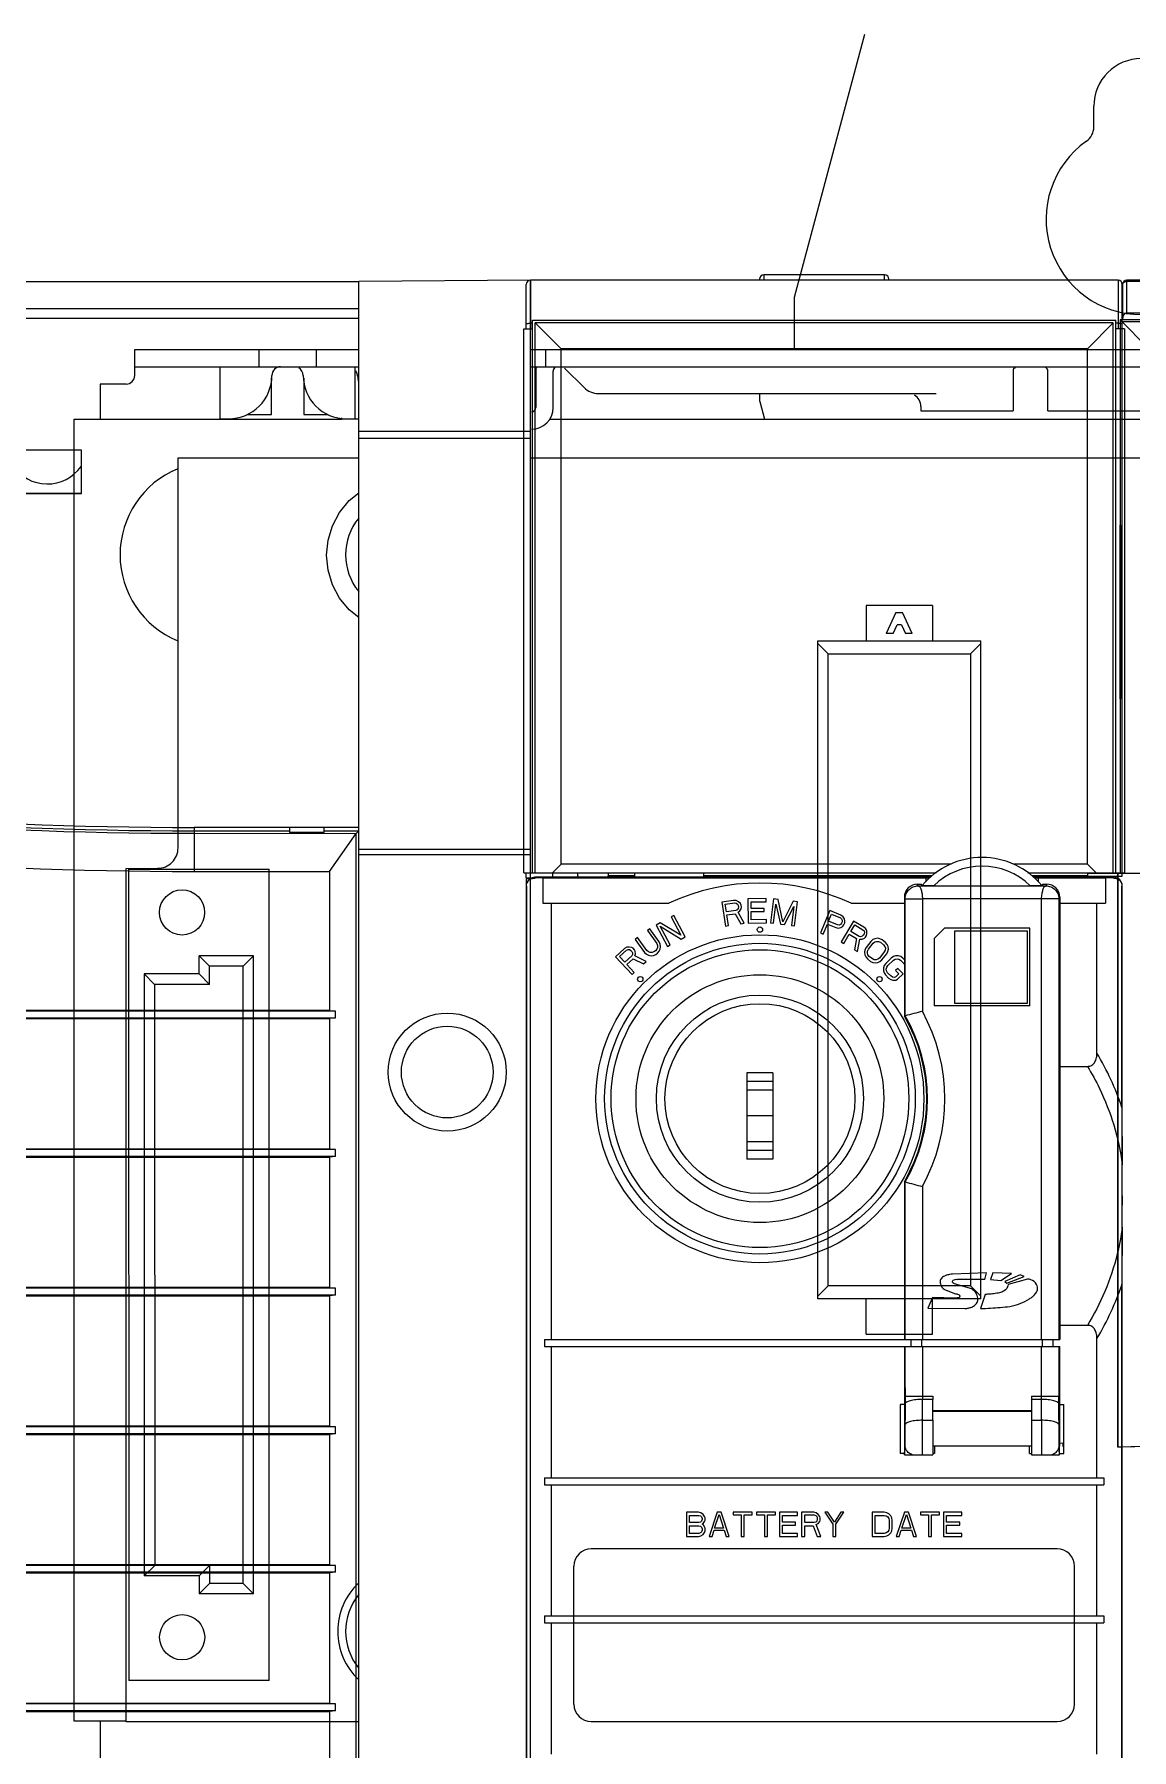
# Model space of a CAD drawing. Header units: millimetres. Extents: x 30557 to 235556, y -116603 to -73383.
# Drawn here: x 36158.7 to 36234.7, y -74569.1 to -74450.3 of the extents above; entities that cross this region are included whole.
import ezdxf

# ---------------------------------------------------------------- set-up
doc = ezdxf.new("R2010")
doc.units = ezdxf.units.MM

# ---------------------------------------------------------------- blocks, each defined once
blk = doc.blocks.new('1756-PA72')
at = {"linetype": 'Continuous'}
for p, q in [((8266.704, 5720.751), (8170.691, 5720.751)), ((8266.704, 5718.651), (8266.704, 5720.751)), ((8183.306, 5719.201), (8266.704, 5719.201)), ((8183.232, 5718.651), (8266.704, 5718.651)), ((8266.704, 5582.66), (8266.704, 5718.651)), ((8250.705, 5711.022), (8246.705, 5711.022)), ((8250.676, 5710.993), (8250.676, 5708.551)), ((8250.705, 5708.522), (8250.705, 5711.022)), ((8246.705, 5708.522), (8250.705, 5708.522)), ((8246.735, 5708.551), (8250.676, 5708.55)), ((8266.704, 5689.253), (8257.205, 5689.253)), ((8257.205, 5689.253), (8257.205, 5686.713)), ((8257.205, 5689.053), (8262.704, 5689.053)), ((8257.205, 5688.913), (8266.566, 5688.907)), ((8262.704, 5689.253), (8262.704, 5688.959)), ((8264.704, 5688.959), (8262.704, 5688.959)), ((8264.704, 5688.959), (8264.704, 5689.253)), ((8264.704, 5689.053), (8266.704, 5689.053)), ((8265.026, 5686.713), (8266.563, 5688.902)), ((8266.563, 5688.909), (8266.704, 5689.053)), ((8266.563, 5582.66), (8266.563, 5688.909)), ((8257.205, 5686.713), (8265.026, 5686.713)), ((8265.026, 5686.713), (8265.026, 5678.689)), ((8265.026, 5678.689), (8192.003, 5678.689)), ((8265.362, 5678.654), (8192.035, 5678.654)), ((8265.026, 5678.689), (8265.362, 5678.654)), ((8265.362, 5678.254), (8265.362, 5678.654)), ((8191.965, 5678.219), (8265.026, 5678.219)), ((8192.003, 5678.254), (8265.362, 5678.254)), ((8265.362, 5678.254), (8265.026, 5678.219)), ((8265.026, 5678.219), (8265.026, 5670.689)), ((8265.026, 5670.689), (8191.449, 5670.689)), ((8265.362, 5670.654), (8191.482, 5670.654)), ((8265.026, 5670.689), (8265.362, 5670.654)), ((8265.362, 5670.254), (8265.362, 5670.654)), ((8191.422, 5670.219), (8265.026, 5670.219)), ((8265.362, 5670.254), (8191.459, 5670.254)), ((8265.362, 5670.254), (8265.026, 5670.219)), ((8265.026, 5670.219), (8265.026, 5662.69)), ((8265.026, 5662.69), (8191.072, 5662.69)), ((8265.362, 5662.655), (8191.114, 5662.655)), ((8265.026, 5662.69), (8265.362, 5662.655)), ((8265.362, 5662.255), (8265.362, 5662.655)), ((8191.072, 5662.22), (8265.026, 5662.22)), ((8265.362, 5662.255), (8191.107, 5662.255)), ((8265.362, 5662.255), (8265.026, 5662.22)), ((8265.026, 5662.22), (8265.026, 5654.69)), ((8265.026, 5654.69), (8190.894, 5654.69)), ((8265.362, 5654.655), (8190.931, 5654.655)), ((8265.026, 5654.69), (8265.362, 5654.655)), ((8265.362, 5654.255), (8265.362, 5654.655)), ((8190.894, 5654.22), (8265.026, 5654.22)), ((8265.362, 5654.255), (8190.929, 5654.255)), ((8265.362, 5654.255), (8265.026, 5654.22)), ((8265.026, 5654.22), (8265.026, 5646.691)), ((8265.026, 5646.691), (8190.901, 5646.691)), ((8190.901, 5646.221), (8265.026, 5646.221)), ((8265.362, 5646.656), (8190.933, 5646.656)), ((8265.362, 5646.256), (8190.936, 5646.256)), ((8265.026, 5646.691), (8265.362, 5646.656)), ((8265.362, 5646.256), (8265.026, 5646.221)), ((8265.026, 5646.221), (8265.026, 5638.691)), ((8265.362, 5646.256), (8265.362, 5646.656)), ((8265.026, 5638.691), (8191.093, 5638.691)), ((8191.093, 5638.221), (8265.026, 5638.221)), ((8265.362, 5638.656), (8191.121, 5638.656)), ((8265.362, 5638.256), (8191.128, 5638.256)), ((8265.026, 5638.691), (8265.362, 5638.656)), ((8265.362, 5638.256), (8265.026, 5638.221)), ((8265.026, 5638.221), (8265.026, 5630.692)), ((8265.362, 5638.256), (8265.362, 5638.656))]:
    blk.add_line(p, q, dxfattribs=at)
for centre, radius, start, end in [((8248.721, 5711.491), 2.413, 214.20813, 324.19536), ((8257.205, 5941.937), 252.684, 260.89232, 270), ((8257.205, 5941.737), 252.824, 260.89238, 270.00006), ((8257.205, 5941.737), 252.684, 260.89244, 270.00013), ((8257.205, 5941.737), 255.024, 260.89232, 270)]:
    blk.add_arc(centre, radius, start, end, dxfattribs=at)
blk = doc.blocks.new('1756-L7-Z')
at = {"color": 7, "linetype": 'Continuous'}
for p, q in [((33.932, 144.699), (0.003, 144.699)), ((0.004, 144.699), (0.004, 141.884)), ((13.231, 144.749), (13.231, 144.699)), ((13.48, 144.998), (13.48, 144.699)), ((20.455, 144.998), (13.48, 144.998)), ((20.455, 144.699), (20.455, 144.998)), ((20.705, 144.699), (20.705, 144.749)), ((33.931, 144.699), (33.931, 141.884)), ((-0.245, 141.884), (-0.245, 144.45)), ((34.18, 141.884), (34.18, 144.45)), ((-0.371, 110.495), (-0.371, 141.884)), ((-0.371, 141.884), (0.127, 141.884)), ((0.127, 142.208), (0.004, 142.208)), ((0.127, 110.495), (0.127, 142.383)), ((0.127, 142.383), (33.809, 142.383)), ((0.276, 110.495), (0.276, 142.233)), ((1.771, 140.738), (0.276, 142.233)), ((33.659, 142.233), (0.276, 142.233)), ((32.164, 140.738), (33.659, 142.233)), ((33.659, 110.495), (33.659, 142.233)), ((33.809, 110.495), (33.809, 142.383)), ((33.931, 142.208), (33.809, 142.208)), ((34.307, 141.884), (33.809, 141.884)), ((34.307, 141.884), (34.307, 110.495)), ((1.771, 110.993), (1.771, 140.738)), ((32.164, 140.738), (1.771, 140.738)), ((32.164, 110.993), (32.164, 140.738)), ((1.771, 110.993), (1.273, 110.495)), ((24.305, 110.993), (1.771, 110.993)), ((32.164, 110.993), (27.853, 110.993)), ((32.164, 110.993), (32.663, 110.495)), ((-0.371, 110.495), (23.438, 110.495)), ((-0.245, 110.193), (-0.245, 110.495)), ((-0.245, 110.193), (0.098, 110.199)), ((-0.245, 110.164), (0.024, 110.168)), ((-0.245, 110.164), (-0.245, 109.751)), ((0.286, 110.192), (0.249, 110.229)), ((23.098, 110.229), (0.249, 110.229)), ((0.718, 110.177), (0.286, 110.192)), ((0.718, 110.185), (0.718, 108.735)), ((22.84, 110.177), (0.718, 110.177)), ((1.27, 110.495), (1.27, 110.229)), ((4.484, 110.283), (6.006, 110.283)), ((6.006, 110.313), (4.488, 110.313)), ((6.006, 110.495), (6.006, 110.229)), ((9.992, 110.495), (9.992, 110.229)), ((23.181, 110.313), (9.992, 110.313)), ((9.992, 110.283), (10.736, 110.283)), ((10.736, 110.283), (10.736, 110.229)), ((21.226, 110.239), (10.736, 110.239)), ((21.226, 110.229), (21.226, 110.292)), ((21.226, 110.292), (23.16, 110.292)), ((23.054, 110.185), (22.84, 110.177)), ((22.84, 110.178), (22.84, 109.969)), ((28.719, 110.495), (34.307, 110.495)), ((32.187, 110.313), (28.976, 110.313)), ((28.997, 110.292), (33.931, 110.292)), ((33.682, 110.229), (29.059, 110.229)), ((29.317, 110.177), (29.104, 110.185)), ((29.317, 110.177), (29.317, 109.969)), ((33.21, 110.177), (29.317, 110.177)), ((32.187, 110.313), (32.187, 110.495)), ((34.18, 110.453), (32.187, 110.453)), ((33.645, 110.192), (33.21, 110.177)), ((33.21, 110.177), (33.21, 108.735)), ((33.682, 110.229), (33.645, 110.192)), ((33.931, 110.152), (33.931, 110.292)), ((34.18, 110.294), (34.18, 110.495)), ((-0.249, 109.731), (-0.249, 19.654)), ((-0.249, 109.731), (-0.23, 109.712)), ((-0.23, 109.712), (-0.23, 19.658)), ((13.612, 109.002), (12.565, 108.987)), ((12.565, 108.987), (12.585, 107.592)), ((13.612, 108.824), (13.612, 109.002)), ((14.045, 108.99), (13.866, 107.606)), ((14.304, 108.956), (14.045, 108.99)), ((14.577, 107.664), (14.304, 108.956)), ((21.594, 109.086), (21.594, 102.22)), ((21.594, 109.086), (21.64, 108.995)), ((21.64, 102.232), (21.64, 108.995)), ((22.392, 109.733), (22.341, 109.833)), ((22.341, 109.833), (22.571, 109.833)), ((22.392, 109.733), (29.766, 109.733)), ((22.571, 109.833), (22.65, 109.781)), ((22.636, 108.986), (22.636, 102.494)), ((29.521, 108.986), (22.636, 108.986)), ((23.29, 109.739), (28.867, 109.739)), ((29.508, 109.781), (29.586, 109.833)), ((30.517, 108.995), (29.521, 108.986)), ((29.521, 83.543), (29.521, 108.986)), ((29.586, 109.833), (29.816, 109.833)), ((29.816, 109.833), (29.766, 109.733)), ((30.517, 108.995), (30.563, 109.086)), ((30.517, 108.995), (30.517, 83.543)), ((30.563, 109.086), (30.563, 83.543)), ((34.161, 109.712), (34.18, 109.731)), ((34.161, 96.947), (34.161, 109.712)), ((34.18, 21.86), (34.18, 109.731)), ((0.718, 108.735), (7.992, 108.735)), ((1.216, 83.543), (1.216, 108.735)), ((8.283, 108.023), (8.129, 107.941)), ((8.129, 107.941), (8.687, 106.893)), ((8.938, 106.792), (8.283, 108.023)), ((11.734, 108.895), (11.059, 108.799)), ((11.059, 108.799), (11.258, 107.418)), ((11.253, 108.677), (11.8, 108.756)), ((11.317, 108.236), (11.253, 108.677)), ((11.863, 108.315), (11.317, 108.236)), ((11.342, 108.06), (11.831, 108.131)), ((11.431, 107.443), (11.342, 108.06)), ((11.89, 108.895), (11.734, 108.895)), ((11.8, 108.756), (11.89, 108.739)), ((11.831, 108.131), (12.15, 107.547)), ((11.945, 108.357), (11.863, 108.315)), ((12.026, 108.818), (11.89, 108.895)), ((11.89, 108.739), (11.956, 108.688)), ((11.994, 108.424), (11.945, 108.357)), ((11.956, 108.688), (11.998, 108.604)), ((12.01, 108.516), (11.994, 108.424)), ((11.995, 108.214), (12.102, 108.29)), ((12.352, 107.576), (11.995, 108.214)), ((11.998, 108.604), (12.01, 108.516)), ((12.129, 108.713), (12.026, 108.818)), ((12.102, 108.29), (12.171, 108.42)), ((12.17, 108.629), (12.129, 108.713)), ((12.187, 108.512), (12.17, 108.629)), ((12.171, 108.42), (12.187, 108.512)), ((12.744, 108.812), (13.612, 108.824)), ((12.744, 108.426), (12.744, 108.812)), ((13.504, 108.437), (12.744, 108.426)), ((12.753, 108.248), (13.504, 108.259)), ((12.753, 107.773), (12.753, 108.248)), ((13.504, 108.259), (13.504, 108.437)), ((14.039, 107.584), (14.18, 108.673)), ((14.18, 108.673), (14.442, 107.532)), ((15.169, 108.845), (14.577, 107.664)), ((14.673, 107.502), (15.217, 108.539)), ((15.217, 108.539), (15.076, 107.45)), ((15.428, 108.811), (15.169, 108.845)), ((15.249, 107.427), (15.428, 108.811)), ((17.293, 108.309), (16.747, 107.025)), ((17.221, 107.694), (17.395, 108.104)), ((17.935, 108.036), (17.293, 108.309)), ((17.395, 108.104), (17.904, 107.888)), ((18.057, 107.951), (17.935, 108.036)), ((18.129, 107.824), (18.057, 107.951)), ((18.516, 108.735), (21.594, 108.735)), ((30.563, 108.735), (33.21, 108.735)), ((32.712, 100.086), (32.712, 108.735)), ((6.905, 107.255), (6.763, 107.154)), ((6.763, 107.154), (7.297, 106.405)), ((7.439, 106.506), (6.905, 107.255)), ((7.487, 107.6), (7.257, 107.477)), ((7.257, 107.477), (7.912, 106.245)), ((8.687, 106.893), (7.487, 107.6)), ((8.066, 106.327), (7.494, 107.402)), ((7.494, 107.402), (8.707, 106.669)), ((11.258, 107.418), (11.431, 107.443)), ((12.15, 107.547), (12.352, 107.576)), ((12.585, 107.592), (13.63, 107.607)), ((13.63, 107.786), (12.753, 107.773)), ((13.63, 107.607), (13.63, 107.786)), ((13.866, 107.606), (14.039, 107.584)), ((14.442, 107.532), (14.673, 107.502)), ((15.076, 107.45), (15.249, 107.427)), ((16.747, 107.025), (16.907, 106.957)), ((16.907, 106.957), (17.151, 107.53)), ((17.151, 107.53), (17.633, 107.325)), ((17.729, 107.478), (17.221, 107.694)), ((17.633, 107.325), (17.778, 107.296)), ((17.821, 107.471), (17.729, 107.478)), ((17.778, 107.296), (17.92, 107.332)), ((17.898, 107.503), (17.821, 107.471)), ((17.959, 107.574), (17.898, 107.503)), ((17.904, 107.888), (17.972, 107.826)), ((17.92, 107.332), (18.047, 107.407)), ((18.654, 107.702), (17.946, 106.499)), ((17.994, 107.655), (17.959, 107.574)), ((17.972, 107.826), (18.002, 107.749)), ((18.002, 107.749), (17.994, 107.655)), ((18.047, 107.407), (18.108, 107.478)), ((18.096, 106.411), (18.412, 106.948)), ((18.108, 107.478), (18.159, 107.597)), ((18.159, 107.696), (18.129, 107.824)), ((18.159, 107.597), (18.159, 107.696)), ((18.412, 106.948), (18.838, 106.697)), ((18.503, 107.102), (18.728, 107.485)), ((18.978, 106.821), (18.503, 107.102)), ((19.255, 107.348), (18.654, 107.702)), ((18.728, 107.485), (19.204, 107.205)), ((19.204, 107.205), (19.264, 107.135)), ((19.264, 106.963), (19.219, 106.886)), ((19.365, 107.248), (19.255, 107.348)), ((19.264, 107.135), (19.284, 107.054)), ((19.284, 107.054), (19.264, 106.963)), ((19.42, 107.113), (19.365, 107.248)), ((19.414, 106.875), (19.435, 106.966)), ((19.435, 106.966), (19.42, 107.113)), ((23.911, 107.29), (23.313, 106.692)), ((28.844, 107.29), (23.911, 107.29)), ((24.509, 102.955), (24.509, 107.14)), ((24.509, 107.14), (28.694, 107.14)), ((28.694, 107.14), (28.694, 102.955)), ((28.844, 102.805), (28.844, 107.29)), ((5.434, 106.114), (4.922, 105.64)), ((5.151, 105.65), (5.556, 106.025)), ((5.561, 106.191), (5.434, 106.114)), ((5.556, 106.025), (5.641, 106.062)), ((5.707, 106.204), (5.561, 106.191)), ((5.641, 106.062), (5.724, 106.058)), ((5.852, 106.176), (5.707, 106.204)), ((5.724, 106.058), (5.805, 106.012)), ((5.805, 106.012), (5.866, 105.947)), ((5.933, 106.131), (5.852, 106.176)), ((5.866, 105.947), (5.905, 105.862)), ((6.014, 106.044), (5.933, 106.131)), ((6.053, 105.958), (6.014, 106.044)), ((6.195, 106.749), (6.053, 106.648)), ((6.053, 106.648), (6.587, 105.899)), ((6.07, 105.812), (6.053, 105.958)), ((6.729, 106), (6.195, 106.749)), ((6.822, 105.92), (6.729, 106)), ((7.233, 105.994), (7.138, 105.927)), ((7.31, 106.086), (7.233, 105.994)), ((7.297, 106.405), (7.345, 106.286)), ((7.345, 106.179), (7.31, 106.086)), ((7.336, 105.849), (7.437, 105.958)), ((7.345, 106.286), (7.345, 106.179)), ((7.437, 105.958), (7.498, 106.074)), ((7.502, 106.368), (7.439, 106.506)), ((7.498, 106.074), (7.523, 106.238)), ((7.523, 106.238), (7.502, 106.368)), ((7.912, 106.245), (8.066, 106.327)), ((8.707, 106.669), (8.938, 106.792)), ((17.946, 106.499), (18.096, 106.411)), ((18.838, 106.697), (18.722, 106.042)), ((18.722, 106.042), (18.897, 105.939)), ((18.897, 105.939), (19.018, 106.656)), ((19.069, 106.803), (18.978, 106.821)), ((19.018, 106.656), (19.158, 106.656)), ((19.149, 106.824), (19.069, 106.803)), ((19.219, 106.886), (19.149, 106.824)), ((19.158, 106.656), (19.284, 106.71)), ((19.284, 106.71), (19.354, 106.772)), ((19.316, 106.047), (19.289, 105.918)), ((19.385, 106.182), (19.316, 106.047)), ((19.354, 106.772), (19.414, 106.875)), ((19.66, 106.532), (19.385, 106.182)), ((19.462, 105.857), (19.472, 105.963)), ((19.472, 105.963), (19.522, 106.074)), ((19.522, 106.074), (19.797, 106.424)), ((19.775, 106.631), (19.66, 106.532)), ((19.894, 106.688), (19.775, 106.631)), ((19.797, 106.424), (19.894, 106.499)), ((20.059, 106.709), (19.894, 106.688)), ((19.894, 106.499), (19.994, 106.534)), ((19.994, 106.534), (20.1, 106.526)), ((20.187, 106.684), (20.059, 106.709)), ((20.1, 106.526), (20.209, 106.478)), ((20.32, 106.618), (20.187, 106.684)), ((20.209, 106.478), (20.392, 106.334)), ((20.502, 106.474), (20.32, 106.618)), ((20.392, 106.334), (20.465, 106.239)), ((20.488, 106.032), (20.437, 105.921)), ((20.465, 106.239), (20.497, 106.138)), ((20.497, 106.138), (20.488, 106.032)), ((20.598, 106.361), (20.502, 106.474)), ((20.574, 105.813), (20.643, 105.948)), ((20.653, 106.242), (20.598, 106.361)), ((20.643, 105.948), (20.671, 106.077)), ((20.671, 106.077), (20.653, 106.242)), ((23.313, 106.692), (23.313, 102.805)), ((4.922, 105.64), (5.869, 104.616)), ((5.453, 105.323), (5.151, 105.65)), ((5.859, 105.698), (5.453, 105.323)), ((5.574, 105.192), (5.937, 105.528)), ((5.997, 104.734), (5.574, 105.192)), ((5.903, 105.779), (5.859, 105.698)), ((5.905, 105.862), (5.903, 105.779)), ((5.937, 105.528), (6.531, 105.228)), ((6.025, 105.69), (6.07, 105.812)), ((6.68, 105.366), (6.025, 105.69)), ((6.531, 105.228), (6.68, 105.366)), ((6.587, 105.899), (6.697, 105.795)), ((6.697, 105.795), (6.813, 105.732)), ((6.813, 105.732), (6.977, 105.703)), ((6.918, 105.882), (6.822, 105.92)), ((7.023, 105.882), (6.918, 105.882)), ((6.977, 105.703), (7.106, 105.722)), ((7.138, 105.927), (7.023, 105.882)), ((7.106, 105.722), (7.242, 105.782)), ((7.242, 105.782), (7.336, 105.849)), ((19.289, 105.918), (19.307, 105.753)), ((19.307, 105.753), (19.361, 105.634)), ((19.361, 105.634), (19.457, 105.521)), ((19.457, 105.521), (19.64, 105.377)), ((19.494, 105.756), (19.462, 105.857)), ((19.567, 105.661), (19.494, 105.756)), ((19.75, 105.517), (19.567, 105.661)), ((19.64, 105.377), (19.773, 105.311)), ((19.86, 105.469), (19.75, 105.517)), ((19.773, 105.311), (19.901, 105.286)), ((19.965, 105.462), (19.86, 105.469)), ((19.901, 105.286), (20.065, 105.307)), ((20.066, 105.496), (19.965, 105.462)), ((20.065, 105.307), (20.184, 105.365)), ((20.162, 105.571), (20.066, 105.496)), ((20.437, 105.921), (20.162, 105.571)), ((20.184, 105.365), (20.299, 105.463)), ((20.299, 105.463), (20.574, 105.813)), ((20.433, 105.139), (20.386, 105.008)), ((20.386, 105.008), (20.386, 104.841)), ((20.52, 105.263), (20.433, 105.139)), ((20.84, 105.572), (20.52, 105.263)), ((20.552, 104.93), (20.576, 105.034)), ((20.576, 105.034), (20.641, 105.137)), ((20.641, 105.137), (20.961, 105.447)), ((20.967, 105.654), (20.84, 105.572)), ((20.961, 105.447), (21.067, 105.509)), ((21.091, 105.695), (20.967, 105.654)), ((21.067, 105.509), (21.171, 105.529)), ((21.218, 104.968), (21.09, 104.844)), ((21.257, 105.695), (21.091, 105.695)), ((21.171, 105.529), (21.274, 105.507)), ((21.521, 104.654), (21.218, 104.968)), ((21.382, 105.652), (21.257, 105.695)), ((21.274, 105.507), (21.377, 105.444)), ((21.377, 105.444), (21.559, 105.256)), ((21.505, 105.568), (21.382, 105.652)), ((21.594, 105.475), (21.505, 105.568)), ((21.559, 105.256), (21.594, 105.193)), ((5.869, 104.616), (5.997, 104.734)), ((20.386, 104.841), (20.422, 104.723)), ((20.422, 104.723), (20.502, 104.598)), ((20.502, 104.598), (20.684, 104.41)), ((20.57, 104.826), (20.552, 104.93)), ((20.63, 104.722), (20.57, 104.826)), ((20.812, 104.534), (20.63, 104.722)), ((20.684, 104.41), (20.806, 104.326)), ((20.806, 104.326), (20.931, 104.284)), ((20.914, 104.471), (20.812, 104.534)), ((21.017, 104.45), (20.914, 104.471)), ((20.931, 104.284), (21.097, 104.284)), ((21.102, 104.491), (21.017, 104.45)), ((21.09, 104.844), (21.272, 104.656)), ((21.097, 104.284), (21.201, 104.345)), ((21.272, 104.656), (21.102, 104.491)), ((21.201, 104.345), (21.521, 104.654)), ((21.594, 102.22), (21.64, 102.232)), ((28.844, 102.805), (23.313, 102.805)), ((28.694, 102.955), (24.509, 102.955)), ((30.563, 99.318), (32.166, 99.318)), ((12.506, 98.95), (12.506, 93.967)), ((14.001, 98.95), (12.506, 98.95)), ((14.001, 98.452), (12.506, 98.452)), ((14.001, 98.95), (14.001, 93.967)), ((14.001, 97.953), (12.506, 97.953)), ((14.001, 96.459), (12.506, 96.459)), ((34.161, 96.947), (34.176, 93.642)), ((14.001, 94.964), (12.506, 94.964)), ((14.001, 94.466), (12.506, 94.466)), ((14.001, 93.967), (12.506, 93.967)), ((21.594, 92.66), (21.594, 83.543)), ((21.64, 92.647), (21.594, 92.66)), ((21.64, 83.543), (21.64, 92.647)), ((22.636, 92.385), (22.636, 83.543)), ((34.176, 90.045), (34.161, 86.741)), ((26.338, 87.391), (24.377, 87.328)), ((26.233, 87.025), (26.338, 87.391)), ((26.697, 87.391), (26.563, 87.025)), ((27.787, 87.356), (26.697, 87.391)), ((27.161, 86.955), (27.787, 87.356)), ((28.272, 87.278), (27.4, 86.899)), ((27.506, 86.8), (28.518, 87.194)), ((28.518, 87.194), (28.272, 87.278)), ((24.11, 86.364), (24.539, 86.196)), ((25.41, 86.491), (24.63, 86.73)), ((26.233, 87.025), (24.658, 87.025)), ((26.268, 86.153), (25.987, 85.338)), ((26.563, 87.025), (27.161, 86.955)), ((27.4, 86.899), (27.506, 86.8)), ((28.701, 87.032), (27.583, 86.73)), ((34.161, 21.879), (34.161, 86.741)), ((23.21, 85.985), (22.957, 85.359)), ((22.957, 85.359), (25.08, 85.338)), ((24.532, 85.942), (23.21, 85.985)), ((32.166, 84.37), (30.563, 84.37)), ((0.817, 83.543), (0.817, 83.145)), ((0.817, 83.543), (30.563, 83.543)), ((21.993, 83.145), (21.993, 83.543)), ((22.591, 83.543), (22.591, 83.145)), ((29.566, 83.145), (29.566, 83.543)), ((30.164, 83.543), (30.164, 83.145)), ((32.712, 75.571), (32.712, 83.602)), ((0.817, 83.145), (30.563, 83.145)), ((1.216, 75.571), (1.216, 83.145)), ((21.594, 83.145), (21.594, 77.395)), ((21.64, 80.28), (21.64, 83.145)), ((22.636, 83.145), (22.636, 80.28)), ((29.521, 80.28), (29.521, 83.145)), ((30.517, 83.145), (30.517, 80.28)), ((30.563, 77.395), (30.563, 83.145)), ((21.622, 79.388), (21.622, 80.384)), ((21.636, 80.384), (21.636, 79.359)), ((21.64, 80.28), (23.235, 80.28)), ((28.944, 80.28), (30.517, 80.28)), ((28.944, 80.28), (28.944, 76.897)), ((30.535, 80.384), (30.521, 80.384)), ((30.521, 80.384), (30.521, 79.359)), ((30.535, 79.388), (30.535, 80.384)), ((21.345, 79.803), (21.345, 76.98)), ((21.594, 79.803), (21.345, 79.803)), ((21.636, 79.388), (21.594, 79.388)), ((21.641, 79.843), (21.645, 78.898)), ((22.643, 78.891), (22.637, 80.093)), ((23.235, 80.093), (22.637, 80.093)), ((23.24, 78.891), (23.235, 80.093)), ((23.235, 79.45), (28.944, 79.45)), ((23.238, 79.43), (28.944, 79.43)), ((28.944, 79.388), (23.238, 79.388)), ((23.338, 79.43), (23.338, 79.388)), ((24.983, 79.388), (24.983, 79.43)), ((27.623, 79.43), (27.623, 79.388)), ((28.072, 79.43), (28.072, 79.388)), ((28.819, 79.388), (28.819, 79.43)), ((29.52, 80.093), (28.944, 80.093)), ((29.515, 78.891), (29.52, 80.093)), ((30.512, 78.898), (30.516, 79.843)), ((30.563, 79.388), (30.521, 79.388)), ((30.563, 79.803), (30.812, 79.803)), ((30.812, 76.98), (30.812, 79.803)), ((21.647, 78.653), (21.645, 78.898)), ((21.647, 78.649), (21.647, 78.653)), ((22.643, 78.891), (23.24, 78.891)), ((28.944, 78.891), (29.515, 78.891)), ((30.512, 78.898), (30.51, 78.649)), ((21.644, 77.395), (21.594, 77.395)), ((21.621, 77.215), (21.621, 77.395)), ((28.944, 77.395), (23.237, 77.395)), ((23.338, 77.395), (23.338, 76.98)), ((28.819, 76.98), (28.819, 77.395)), ((30.563, 77.395), (30.513, 77.395)), ((30.537, 77.215), (30.537, 77.395)), ((30.563, 77.58), (30.754, 77.57)), ((30.754, 77.57), (30.754, 77.378)), ((30.812, 77.379), (30.754, 77.378)), ((21.605, 76.98), (21.345, 76.98)), ((21.612, 76.897), (21.621, 77.215)), ((21.612, 76.897), (23.23, 76.897)), ((21.677, 77.215), (21.621, 77.215)), ((23.338, 76.98), (23.231, 76.98)), ((28.819, 76.98), (28.944, 76.98)), ((28.944, 76.897), (30.546, 76.897)), ((30.537, 77.215), (30.481, 77.215)), ((30.546, 76.897), (30.537, 77.215)), ((30.552, 76.98), (30.812, 76.98)), ((0.817, 75.571), (0.817, 75.173)), ((0.817, 75.571), (33.11, 75.571)), ((33.11, 75.571), (33.11, 75.173)), ((0.817, 75.173), (33.11, 75.173)), ((1.216, 67.599), (1.216, 75.173)), ((32.712, 67.599), (32.712, 75.173)), ((9.009, 73.578), (9.009, 72.183)), ((9.706, 73.578), (9.009, 73.578)), ((9.183, 72.985), (9.183, 73.4)), ((9.183, 73.4), (9.735, 73.4)), ((9.852, 73.549), (9.706, 73.578)), ((9.735, 73.4), (9.823, 73.37)), ((9.823, 73.37), (9.881, 73.311)), ((9.968, 73.459), (9.852, 73.549)), ((9.881, 73.311), (9.91, 73.222)), ((10.055, 73.341), (9.968, 73.459)), ((10.084, 73.252), (10.055, 73.341)), ((10.782, 73.578), (10.317, 72.183)), ((10.636, 72.658), (10.898, 73.459)), ((11.014, 73.578), (10.782, 73.578)), ((10.898, 73.459), (11.159, 72.658)), ((11.479, 72.183), (11.014, 73.578)), ((11.712, 73.578), (11.712, 73.43)), ((12.816, 73.578), (11.712, 73.578)), ((11.712, 73.43), (12.177, 73.43)), ((12.177, 73.43), (12.177, 72.183)), ((12.351, 72.183), (12.351, 73.43)), ((12.351, 73.43), (12.816, 73.43)), ((12.816, 73.43), (12.816, 73.578)), ((13.049, 73.578), (13.049, 73.43)), ((14.153, 73.578), (13.049, 73.578)), ((13.049, 73.43), (13.514, 73.43)), ((13.514, 73.43), (13.514, 72.183)), ((13.688, 72.183), (13.688, 73.43)), ((13.688, 73.43), (14.153, 73.43)), ((14.153, 73.43), (14.153, 73.578)), ((14.386, 73.578), (14.386, 72.183)), ((15.432, 73.578), (14.386, 73.578)), ((14.56, 73.014), (14.56, 73.4)), ((14.56, 73.4), (15.432, 73.4)), ((15.432, 73.4), (15.432, 73.578)), ((15.664, 73.578), (15.664, 72.183)), ((16.362, 73.578), (15.664, 73.578)), ((15.839, 72.985), (15.839, 73.43)), ((15.839, 73.43), (16.391, 73.43)), ((16.507, 73.549), (16.362, 73.578)), ((16.391, 73.43), (16.478, 73.4)), ((16.478, 73.4), (16.536, 73.341)), ((16.624, 73.459), (16.507, 73.549)), ((16.536, 73.341), (16.565, 73.252)), ((16.711, 73.341), (16.624, 73.459)), ((16.74, 73.252), (16.711, 73.341)), ((17.176, 73.578), (17.001, 73.578)), ((17.001, 73.578), (17.466, 72.896)), ((17.554, 73.014), (17.176, 73.578)), ((17.931, 73.578), (17.554, 73.014)), ((17.641, 72.896), (18.106, 73.578)), ((18.106, 73.578), (17.931, 73.578)), ((19.733, 73.578), (19.733, 72.183)), ((20.431, 73.578), (19.733, 73.578)), ((19.908, 72.361), (19.908, 73.4)), ((19.908, 73.4), (20.431, 73.4)), ((20.576, 73.549), (20.431, 73.578)), ((20.431, 73.4), (20.547, 73.37)), ((20.547, 73.37), (20.634, 73.311)), ((20.693, 73.489), (20.576, 73.549)), ((20.634, 73.311), (20.693, 73.222)), ((20.809, 73.37), (20.693, 73.489)), ((20.867, 73.252), (20.809, 73.37)), ((21.594, 73.578), (21.129, 72.183)), ((21.448, 72.658), (21.71, 73.459)), ((21.826, 73.578), (21.594, 73.578)), ((21.71, 73.459), (21.971, 72.658)), ((22.291, 72.183), (21.826, 73.578)), ((22.524, 73.578), (22.524, 73.43)), ((23.628, 73.578), (22.524, 73.578)), ((22.524, 73.43), (22.989, 73.43)), ((22.989, 73.43), (22.989, 72.183)), ((23.163, 73.43), (23.628, 73.43)), ((23.163, 72.183), (23.163, 73.43)), ((23.628, 73.43), (23.628, 73.578)), ((24.907, 73.578), (23.861, 73.578)), ((23.861, 73.578), (23.861, 72.183)), ((24.035, 73.4), (24.907, 73.4)), ((24.035, 73.014), (24.035, 73.4)), ((24.907, 73.4), (24.907, 73.578)), ((9.735, 72.985), (9.183, 72.985)), ((9.183, 72.361), (9.183, 72.806)), ((9.183, 72.806), (9.735, 72.806)), ((9.735, 72.361), (9.183, 72.361)), ((9.823, 73.014), (9.735, 72.985)), ((9.735, 72.806), (9.823, 72.777)), ((9.823, 72.391), (9.735, 72.361)), ((9.881, 73.074), (9.823, 73.014)), ((9.823, 72.777), (9.881, 72.717)), ((9.881, 72.45), (9.823, 72.391)), ((9.852, 72.213), (9.968, 72.302)), ((9.91, 73.163), (9.881, 73.074)), ((9.881, 72.717), (9.91, 72.628)), ((9.91, 72.539), (9.881, 72.45)), ((9.91, 73.222), (9.91, 73.163)), ((9.91, 72.896), (9.968, 72.925)), ((9.968, 72.866), (9.91, 72.896)), ((9.91, 72.628), (9.91, 72.539)), ((9.968, 72.925), (10.055, 73.044)), ((10.055, 72.747), (9.968, 72.866)), ((9.968, 72.302), (10.055, 72.421)), ((10.055, 73.044), (10.084, 73.133)), ((10.084, 72.658), (10.055, 72.747)), ((10.055, 72.421), (10.084, 72.51)), ((10.084, 73.133), (10.084, 73.252)), ((10.084, 72.51), (10.084, 72.658)), ((10.491, 72.183), (10.607, 72.539)), ((10.607, 72.539), (11.189, 72.539)), ((11.159, 72.658), (10.636, 72.658)), ((11.189, 72.539), (11.305, 72.183)), ((15.316, 73.014), (14.56, 73.014)), ((14.56, 72.361), (14.56, 72.836)), ((14.56, 72.836), (15.316, 72.836)), ((15.432, 72.361), (14.56, 72.361)), ((15.316, 72.836), (15.316, 73.014)), ((15.432, 72.183), (15.432, 72.361)), ((16.391, 72.985), (15.839, 72.985)), ((15.839, 72.183), (15.839, 72.806)), ((15.839, 72.806), (16.333, 72.806)), ((16.333, 72.806), (16.565, 72.183)), ((16.478, 73.014), (16.391, 72.985)), ((16.536, 73.074), (16.478, 73.014)), ((16.507, 72.866), (16.624, 72.925)), ((16.769, 72.183), (16.507, 72.866)), ((16.565, 73.163), (16.536, 73.074)), ((16.565, 73.252), (16.565, 73.163)), ((16.624, 72.925), (16.711, 73.044)), ((16.711, 73.044), (16.74, 73.133)), ((16.74, 73.133), (16.74, 73.252)), ((17.466, 72.896), (17.466, 72.183)), ((17.641, 72.183), (17.641, 72.896)), ((20.431, 72.361), (19.908, 72.361)), ((20.547, 72.391), (20.431, 72.361)), ((20.634, 72.45), (20.547, 72.391)), ((20.693, 72.539), (20.634, 72.45)), ((20.693, 73.222), (20.722, 73.103)), ((20.722, 72.658), (20.693, 72.539)), ((20.693, 72.272), (20.809, 72.391)), ((20.722, 73.103), (20.722, 72.658)), ((20.809, 72.391), (20.867, 72.51)), ((20.896, 73.103), (20.867, 73.252)), ((20.867, 72.51), (20.896, 72.658)), ((20.896, 72.658), (20.896, 73.103)), ((21.303, 72.183), (21.419, 72.539)), ((21.419, 72.539), (22.001, 72.539)), ((21.971, 72.658), (21.448, 72.658)), ((22.001, 72.539), (22.117, 72.183)), ((24.791, 73.014), (24.035, 73.014)), ((24.035, 72.836), (24.791, 72.836)), ((24.035, 72.361), (24.035, 72.836)), ((24.907, 72.361), (24.035, 72.361)), ((24.791, 72.836), (24.791, 73.014)), ((24.907, 72.183), (24.907, 72.361)), ((30.418, 71.466), (3.513, 71.466)), ((9.009, 72.183), (9.706, 72.183)), ((9.706, 72.183), (9.852, 72.213)), ((10.317, 72.183), (10.491, 72.183)), ((11.305, 72.183), (11.479, 72.183)), ((12.177, 72.183), (12.351, 72.183)), ((13.514, 72.183), (13.688, 72.183)), ((14.386, 72.183), (15.432, 72.183)), ((15.664, 72.183), (15.839, 72.183)), ((16.565, 72.183), (16.769, 72.183)), ((17.466, 72.183), (17.641, 72.183)), ((19.733, 72.183), (20.431, 72.183)), ((20.431, 72.183), (20.576, 72.213)), ((20.576, 72.213), (20.693, 72.272)), ((21.129, 72.183), (21.303, 72.183)), ((22.117, 72.183), (22.291, 72.183)), ((22.989, 72.183), (23.163, 72.183)), ((23.861, 72.183), (24.907, 72.183)), ((2.517, 62.497), (2.517, 70.469)), ((31.415, 62.497), (31.415, 70.469)), ((0.817, 67.599), (0.817, 67.201)), ((0.817, 67.599), (33.11, 67.599)), ((33.11, 67.599), (33.11, 67.201)), ((0.817, 67.201), (33.11, 67.201)), ((1.216, 59.627), (1.216, 67.201)), ((32.712, 59.627), (32.712, 67.201)), ((3.513, 61.501), (30.418, 61.501))]:
    blk.add_line(p, q, dxfattribs=at)
for centre, radius in [((13.254, 107.21), 0.154), ((13.254, 97.444), 9.467), ((13.254, 97.455), 8.968), ((13.254, 97.455), 8.598), ((13.254, 97.455), 7.154), ((6.348, 104.35), 0.154), ((20.159, 104.35), 0.154), ((13.254, 97.455), 5.979), ((13.254, 97.455), 5.481)]:
    blk.add_circle(centre, radius, dxfattribs=at)
for centre, radius, start, end in [((0.004, 144.45), 0.249, 90.2499, 180), ((13.48, 144.749), 0.249, 90, 179.99957), ((20.455, 144.749), 0.249, 0.00043, 90), ((33.931, 144.45), 0.249, 0, 89.7501), ((26.079, 106.891), 4.484, 39.71821, 140.28179), ((3.615, 110.495), 0.897, 180, 197.30897), ((3.615, 110.495), 0.897, 342.69103, 0), ((26.079, 106.891), 3.986, 45.60418, 134.39582), ((33.682, 109.731), 0.498, 0.01054, 90), ((13.254, 97.444), 12.456, 65.0125, 114.9875), ((22.342, 109.086), 0.747, 90.01117, 180.02606), ((29.816, 109.086), 0.747, 359.97491, 89.98787), ((13.423, 97.44), 9.467, 329.67302, 30.32698), ((41.717, 27.959), 76.939, 104.35937, 105.12657), ((13.423, 97.44), 9.512, 329.74742, 30.25258), ((13.423, 97.44), 10.509, 331.2498, 28.75064), ((18.991, 91.845), 16.005, 18.58962, 30.99114), ((-393.063, 91.846), 427.243, 359.99973, 0.24092), ((41.802, 167.25), 77.279, 254.87673, 255.64059), ((-391.751, 91.839), 425.932, 359.75872, 0.00066), ((18.986, 91.846), 16.011, 329.01118, 341.40806), ((117.827, 80.275), 96.187, 179.99719, 180.25748), ((40.329, 80.278), 17.693, 179.99388, 180.60036), ((11.537, 80.28), 17.984, 359.40455, 0.00123), ((-65.679, 80.275), 96.196, 359.74253, 0.0028), ((3.513, 70.469), 0.996, 90, 180), ((30.418, 70.469), 0.996, 0, 90), ((3.513, 62.497), 0.996, 180, 270), ((30.418, 62.497), 0.996, 270, 0)]:
    blk.add_arc(centre, radius, start, end, dxfattribs=at)
for centre, major_axis, ratio, start_param, end_param in [((0.25, 109.731), (-0.353, 0.353), 0.998783, 0.392327, 0.744277), ((0.25, 109.731), (0.353, -0.353), 0.998783, 2.356803, 3.53392), ((33.931, 110.294), (0.249, 0), 0.008727, -1.570796, 0), ((0.25, 109.731), (0.353, -0.353), 0.998783, -2.397316, -2.356803), ((23.248, 80.28), (0, 0.747), 0.017455, -4.712389, -4.459108), ((21.629, 78.391), (0, 1.046), 0.017455, -1.065741, -0.390826), ((30.528, 78.391), (0, 1.046), 0.017455, 0.390826, 1.065741), ((21.629, 78.391), (0, 1.993), 0.017455, -4.185559, -3.864327), ((30.528, 78.391), (0, 1.993), 0.017455, -2.418858, -2.097626)]:
    blk.add_ellipse(centre, major_axis=major_axis, ratio=ratio, start_param=start_param, end_param=end_param, dxfattribs=at)
for points, knots in [([(-0.245, 142.195), (-0.245, 142.197), (-0.235, 142.198), (-0.224, 142.201), (-0.2, 142.203), (-0.156, 142.205), (-0.086, 142.207), (-0.028, 142.208), (0.004, 142.208)], [0, 0, 0, 0, 0.02158, 0.078927, 0.171094, 0.295091, 0.619018, 1, 1, 1, 1]), ([(33.931, 142.208), (33.963, 142.208), (34.021, 142.207), (34.091, 142.205), (34.135, 142.203), (34.159, 142.201), (34.171, 142.198), (34.18, 142.197), (34.18, 142.195)], [0, 0, 0, 0, 0.380935, 0.704883, 0.828882, 0.921052, 0.978407, 1, 1, 1, 1]), ([(-0.23, 109.712), (-0.23, 109.789), (-0.193, 109.936), (-0.076, 110.072), (0.032, 110.139), (0.115, 110.173), (0.201, 110.191), (0.258, 110.189), (0.286, 110.188)], [0, 0, 0, 0, 0.29433, 0.550992, 0.668338, 0.781335, 0.891091, 1, 1, 1, 1]), ([(33.645, 110.192), (33.702, 110.194), (33.821, 110.18), (33.988, 110.095), (34.125, 109.936), (34.161, 109.789), (34.161, 109.712)], [0, 0, 0, 0, 0.218584, 0.448196, 0.705222, 1, 1, 1, 1]), ([(21.64, 108.995), (21.64, 109.094), (21.681, 109.293), (21.852, 109.54), (22.102, 109.699), (22.296, 109.734), (22.392, 109.733)], [0, 0, 0, 0, 0.255184, 0.506705, 0.754254, 1, 1, 1, 1]), ([(21.64, 108.995), (21.641, 108.994), (21.643, 108.994), (21.647, 108.993), (21.654, 108.993), (21.667, 108.992), (21.69, 108.991), (21.724, 108.991), (21.766, 108.99), (21.816, 108.99), (21.875, 108.99), (21.966, 108.99), (22.095, 108.991), (22.264, 108.99), (22.446, 108.989), (22.572, 108.987), (22.636, 108.986)], [0, 0, 0, 0, 0.002171, 0.006608, 0.013353, 0.022403, 0.047374, 0.081318, 0.123893, 0.17473, 0.23334, 0.299162, 0.449952, 0.621363, 0.807129, 1, 1, 1, 1]), ([(22.392, 109.733), (22.408, 109.731), (22.443, 109.716), (22.487, 109.668), (22.527, 109.598), (22.563, 109.507), (22.593, 109.396), (22.625, 109.221), (22.635, 109.082), (22.636, 108.986)], [0, 0, 0, 0, 0.059674, 0.134996, 0.232083, 0.351779, 0.492474, 0.65087, 1, 1, 1, 1]), ([(23.29, 109.739), (23.252, 109.739), (23.176, 109.739), (23.063, 109.74), (22.955, 109.741), (22.855, 109.743), (22.778, 109.745), (22.724, 109.747), (22.691, 109.749), (22.665, 109.751), (22.648, 109.752), (22.637, 109.754), (22.633, 109.754), (22.629, 109.756), (22.629, 109.757)], [0, 0, 0, 0, 0.173703, 0.344799, 0.509793, 0.663759, 0.79969, 0.858018, 0.908093, 0.948464, 0.97777, 0.987925, 0.994968, 1, 1, 1, 1]), ([(29.528, 109.757), (29.529, 109.756), (29.524, 109.754), (29.52, 109.754), (29.51, 109.752), (29.493, 109.751), (29.466, 109.749), (29.433, 109.747), (29.379, 109.745), (29.303, 109.743), (29.202, 109.741), (29.094, 109.74), (28.982, 109.739), (28.906, 109.739), (28.867, 109.739)], [0, 0, 0, 0, 0.005033, 0.012075, 0.02223, 0.051536, 0.091907, 0.141982, 0.20031, 0.336242, 0.490207, 0.655201, 0.826297, 1, 1, 1, 1]), ([(29.521, 108.986), (29.52, 109.035), (29.526, 109.131), (29.541, 109.269), (29.564, 109.396), (29.594, 109.507), (29.63, 109.598), (29.67, 109.668), (29.714, 109.716), (29.75, 109.731), (29.766, 109.733)], [0, 0, 0, 0, 0.177768, 0.348865, 0.50715, 0.647834, 0.767618, 0.864807, 0.940253, 1, 1, 1, 1]), ([(29.766, 109.733), (29.861, 109.734), (30.055, 109.699), (30.305, 109.54), (30.477, 109.293), (30.517, 109.094), (30.517, 108.995)], [0, 0, 0, 0, 0.245586, 0.492991, 0.744548, 1, 1, 1, 1]), ([(32.166, 99.318), (32.254, 99.318), (32.435, 99.358), (32.618, 99.566), (32.698, 99.821), (32.712, 99.997), (32.712, 100.086)], [0, 0, 0, 0, 0.24893, 0.497943, 0.748693, 1, 1, 1, 1]), ([(32.166, 99.318), (32.419, 98.904), (33.013, 97.815), (33.749, 95.926), (34.08, 94.418), (34.176, 93.642)], [0, 0, 0, 0, 0.239936, 0.613169, 1, 1, 1, 1]), ([(34.176, 90.045), (34.111, 89.526), (33.871, 88.258), (33.234, 86.332), (32.547, 84.995), (32.166, 84.37)], [0, 0, 0, 0, 0.259258, 0.637528, 1, 1, 1, 1]), ([(24.377, 87.328), (24.317, 87.328), (24.175, 87.305), (23.958, 87.243), (23.741, 87.129), (23.66, 86.973), (23.66, 86.899)], [0, 0, 0, 0, 0.198604, 0.476306, 0.7525, 1, 1, 1, 1]), ([(23.66, 86.899), (23.66, 86.804), (23.699, 86.627), (23.865, 86.46), (24.007, 86.392), (24.086, 86.368), (24.11, 86.364)], [0, 0, 0, 0, 0.377723, 0.674742, 0.903424, 1, 1, 1, 1]), ([(24.63, 86.73), (24.583, 86.735), (24.502, 86.756), (24.394, 86.807), (24.365, 86.88), (24.37, 86.913)], [0, 0, 0, 0, 0.41044, 0.716583, 1, 1, 1, 1]), ([(24.37, 86.913), (24.376, 86.974), (24.512, 87.03), (24.612, 87.029), (24.658, 87.025)], [0, 0, 0, 0, 0.568878, 1, 1, 1, 1]), ([(24.539, 86.196), (24.552, 86.194), (24.596, 86.187), (24.672, 86.168), (24.746, 86.137), (24.79, 86.091), (24.803, 86.049), (24.791, 86.006), (24.743, 85.967), (24.667, 85.948), (24.59, 85.942), (24.545, 85.942), (24.532, 85.942)], [0, 0, 0, 0, 0.065036, 0.210947, 0.369359, 0.439122, 0.505797, 0.569846, 0.635099, 0.78819, 0.93399, 1, 1, 1, 1]), ([(25.832, 85.865), (25.832, 85.97), (25.797, 86.161), (25.63, 86.376), (25.489, 86.467), (25.41, 86.491)], [0, 0, 0, 0, 0.393558, 0.693558, 1, 1, 1, 1]), ([(27.281, 86.315), (27.197, 86.273), (26.991, 86.226), (26.693, 86.183), (26.444, 86.163), (26.308, 86.155), (26.268, 86.153)], [0, 0, 0, 0, 0.274057, 0.603626, 0.882372, 1, 1, 1, 1]), ([(27.583, 86.73), (27.587, 86.68), (27.541, 86.501), (27.395, 86.372), (27.281, 86.315)], [0, 0, 0, 0, 0.281543, 1, 1, 1, 1]), ([(29.228, 86.723), (29.162, 86.851), (28.981, 87.004), (28.767, 87.038), (28.701, 87.032)], [0, 0, 0, 0, 0.683905, 1, 1, 1, 1]), ([(28.912, 85.964), (28.94, 85.981), (29.028, 86.045), (29.172, 86.182), (29.309, 86.424), (29.275, 86.632), (29.228, 86.723)], [0, 0, 0, 0, 0.110304, 0.361914, 0.660188, 1, 1, 1, 1]), ([(25.08, 85.338), (25.119, 85.339), (25.222, 85.352), (25.398, 85.388), (25.6, 85.468), (25.786, 85.621), (25.832, 85.784), (25.832, 85.865)], [0, 0, 0, 0, 0.117201, 0.308469, 0.532652, 0.757906, 1, 1, 1, 1]), ([(25.987, 85.338), (26.184, 85.343), (26.752, 85.371), (27.32, 85.412), (27.688, 85.464)], [0, 0, 0, 0, 0.3459, 1, 1, 1, 1]), ([(27.688, 85.464), (28.088, 85.521), (28.514, 85.696), (28.882, 85.941), (28.912, 85.964)], [0, 0, 0, 0, 0.914511, 1, 1, 1, 1]), ([(32.712, 83.602), (32.712, 83.691), (32.698, 83.867), (32.618, 84.122), (32.435, 84.33), (32.254, 84.37), (32.166, 84.37)], [0, 0, 0, 0, 0.251306, 0.502054, 0.751066, 1, 1, 1, 1]), ([(21.622, 80.384), (21.622, 80.41), (21.622, 80.461), (21.623, 80.535), (21.623, 80.603), (21.624, 80.655), (21.625, 80.691), (21.625, 80.715), (21.626, 80.735), (21.626, 80.751), (21.627, 80.764), (21.628, 80.774), (21.629, 80.779), (21.629, 80.783), (21.629, 80.783)], [0, 0, 0, 0, 0.194826, 0.382529, 0.555292, 0.706705, 0.772599, 0.831042, 0.881463, 0.923427, 0.956513, 0.98038, 0.994875, 1, 1, 1, 1]), ([(21.629, 80.783), (21.63, 80.783), (21.63, 80.779), (21.631, 80.774), (21.631, 80.764), (21.632, 80.751), (21.633, 80.735), (21.633, 80.715), (21.634, 80.691), (21.634, 80.655), (21.635, 80.603), (21.636, 80.535), (21.636, 80.461), (21.636, 80.41), (21.636, 80.384)], [0, 0, 0, 0, 0.005125, 0.019621, 0.043488, 0.076574, 0.118538, 0.168959, 0.227403, 0.293296, 0.444709, 0.617472, 0.805175, 1, 1, 1, 1]), ([(30.528, 80.783), (30.527, 80.783), (30.528, 80.779), (30.526, 80.774), (30.526, 80.764), (30.525, 80.751), (30.525, 80.735), (30.524, 80.715), (30.524, 80.691), (30.523, 80.655), (30.522, 80.603), (30.522, 80.535), (30.521, 80.461), (30.521, 80.41), (30.521, 80.384)], [0, 0, 0, 0, 0.005122, 0.019613, 0.043475, 0.076559, 0.118527, 0.168951, 0.227398, 0.293293, 0.444704, 0.617463, 0.80517, 1, 1, 1, 1]), ([(30.535, 80.384), (30.535, 80.41), (30.535, 80.461), (30.535, 80.535), (30.534, 80.603), (30.533, 80.655), (30.533, 80.691), (30.532, 80.715), (30.531, 80.735), (30.531, 80.751), (30.53, 80.764), (30.53, 80.774), (30.529, 80.779), (30.529, 80.783), (30.528, 80.783)], [0, 0, 0, 0, 0.19483, 0.382538, 0.555297, 0.706708, 0.772603, 0.831049, 0.881474, 0.923441, 0.956525, 0.980387, 0.994878, 1, 1, 1, 1]), ([(22.637, 80.093), (22.573, 80.093), (22.447, 80.089), (22.264, 80.075), (22.095, 80.052), (21.946, 80.022), (21.822, 79.986), (21.739, 79.95), (21.689, 79.917), (21.657, 79.888), (21.642, 79.861), (21.641, 79.843)], [0, 0, 0, 0, 0.180769, 0.355324, 0.517361, 0.66159, 0.783396, 0.879682, 0.918037, 0.950212, 1, 1, 1, 1]), ([(30.516, 79.843), (30.515, 79.861), (30.5, 79.888), (30.469, 79.917), (30.419, 79.95), (30.335, 79.986), (30.212, 80.022), (30.063, 80.052), (29.893, 80.075), (29.71, 80.089), (29.584, 80.093), (29.52, 80.093)], [0, 0, 0, 0, 0.049779, 0.081941, 0.120276, 0.216525, 0.338299, 0.482521, 0.64459, 0.819209, 1, 1, 1, 1]), ([(21.639, 77.471), (21.641, 77.542), (21.644, 77.709), (21.648, 78.101), (21.648, 78.423), (21.647, 78.649)], [0, 0, 0, 0, 0.179815, 0.424814, 1, 1, 1, 1]), ([(22.643, 78.891), (22.519, 78.89), (22.339, 78.881), (22.11, 78.852), (21.963, 78.823), (21.839, 78.788), (21.754, 78.753), (21.703, 78.721), (21.669, 78.693), (21.651, 78.667), (21.647, 78.649)], [0, 0, 0, 0, 0.350734, 0.511391, 0.655143, 0.77756, 0.875564, 0.915087, 0.948493, 1, 1, 1, 1]), ([(22.637, 76.897), (22.64, 77.2), (22.643, 77.865), (22.644, 78.53), (22.643, 78.891)], [0, 0, 0, 0, 0.45671, 1, 1, 1, 1]), ([(23.24, 78.891), (23.242, 78.53), (23.242, 77.865), (23.236, 77.2), (23.23, 76.897)], [0, 0, 0, 0, 0.543287, 1, 1, 1, 1]), ([(29.515, 78.891), (29.514, 78.53), (29.514, 77.865), (29.517, 77.2), (29.52, 76.897)], [0, 0, 0, 0, 0.54329, 1, 1, 1, 1]), ([(30.51, 78.649), (30.506, 78.667), (30.488, 78.693), (30.454, 78.721), (30.403, 78.753), (30.318, 78.788), (30.195, 78.823), (30.047, 78.852), (29.818, 78.881), (29.638, 78.89), (29.515, 78.891)], [0, 0, 0, 0, 0.051506, 0.084912, 0.124435, 0.222439, 0.344856, 0.488608, 0.649265, 1, 1, 1, 1]), ([(30.51, 78.649), (30.509, 78.423), (30.509, 78.101), (30.513, 77.709), (30.516, 77.542), (30.519, 77.471)], [0, 0, 0, 0, 0.575186, 0.820185, 1, 1, 1, 1]), ([(22.041, 76.897), (21.958, 76.933), (21.814, 77.016), (21.708, 77.148), (21.677, 77.215)], [0, 0, 0, 0, 0.551589, 1, 1, 1, 1]), ([(30.481, 77.215), (30.45, 77.148), (30.343, 77.016), (30.199, 76.933), (30.116, 76.897)], [0, 0, 0, 0, 0.448414, 1, 1, 1, 1])]:
    blk.add_open_spline(points, degree=3, knots=knots, dxfattribs=at)
for points in [[(21.677, 77.215), (21.654, 77.298), (21.642, 77.385), (21.639, 77.471)], [(30.519, 77.471), (30.515, 77.385), (30.503, 77.298), (30.481, 77.215)]]:
    blk.add_open_spline(points, degree=3, dxfattribs=at)
blk = doc.blocks.new('1756-EN2TR-Z')
at = {"color": 9, "linetype": 'Continuous'}
for p, q in [((0.269, 142.828), (0.269, 144.733)), ((34.206, 144.66), (0.269, 144.66))]:
    blk.add_line(p, q, dxfattribs=at)
at = {"color": 7, "linetype": 'Continuous'}
for p, q in [((34.206, 144.733), (0.269, 144.733)), ((0.02, 144.484), (0.02, 142.436)), ((32.962, 142.828), (0.269, 142.828)), ((-0.115, 142.436), (-0.115, 110.511)), ((1.495, 140.826), (-0.115, 142.436)), ((34.57, 142.436), (-0.115, 142.436)), ((0, 110.503), (0, 142.321)), ((34.455, 142.321), (0, 142.321)), ((-0.104, 120.565), (-0.104, 130.585)), ((-0.104, 130.585), (-0.09, 130.585)), ((-0.09, 130.585), (-0.09, 120.565)), ((-0.09, 120.565), (-0.104, 120.565)), ((-0.249, 110.511), (-0.249, 77.368)), ((-0.249, 110.511), (-0.24, 110.503)), ((-0.002, 110.511), (-0.249, 110.511)), ((-0.24, 77.377), (-0.24, 110.503)), ((1.246, 110.477), (-0.24, 110.503)), ((-0.002, 110.511), (0, 110.503)), ((0, 110.503), (1.495, 110.477)), ((-0.249, 77.368), (-0.24, 77.377)), ((0, 77.368), (-0.249, 77.368)), ((1.246, 77.403), (-0.24, 77.377)), ((1.495, 77.403), (0, 77.377)), ((0, 0), (0, 77.377))]:
    blk.add_line(p, q, dxfattribs=at)
blk.add_arc((0.269, 144.484), 0.249, 90, 180, dxfattribs=at)
blk.add_ellipse((0.269, 142.47), major_axis=(0, 0.359), ratio=0.694764, start_param=0, end_param=1.570796, dxfattribs=at)
at = {"color": 9, "linetype": 'Continuous'}
blk.add_open_spline([(0.02, 144.484), (0.02, 144.49), (0.021, 144.501), (0.024, 144.518), (0.03, 144.535), (0.039, 144.552), (0.049, 144.567), (0.062, 144.582), (0.076, 144.596), (0.093, 144.609), (0.111, 144.62), (0.131, 144.631), (0.152, 144.639), (0.174, 144.647), (0.197, 144.653), (0.228, 144.658), (0.253, 144.66), (0.269, 144.66)], degree=3, knots=[0, 0, 0, 0, 0.051464, 0.103417, 0.156315, 0.210556, 0.266459, 0.324256, 0.384088, 0.446005, 0.50998, 0.57591, 0.643631, 0.712923, 0.783524, 0.855137, 1, 1, 1, 1], dxfattribs=at)
blk = doc.blocks.new('1756-A13-Z')
at = {"color": 7, "linetype": 'Continuous'}
for p, q in [((41.594, 7.026), (45.662, 22.207)), ((58.883, 16.857), (58.883, 18.051)), ((26.36, 8.015), (16.437, 7.928)), ((16.437, -137.601), (16.437, 7.928)), ((26.36, -137.688), (26.36, 8.015)), ((41.594, 4.019), (41.594, 7.026)), ((3.508, 2.516), (3.508, 4.019)), ((3.508, 4.019), (16.437, 4.019)), ((10.674, 4.019), (10.674, 3.017)), ((13.982, 4.019), (13.982, 3.017)), ((26.36, 4.019), (237.186, 4.019)), ((27.222, 4.019), (27.222, 3.017)), ((3.508, 3.017), (16.437, 3.017)), ((8.419, 3.017), (8.419, 0.01)), ((16.237, 0.01), (16.237, 3.017)), ((26.36, 3.017), (237.186, 3.017)), ((1.503, 2.015), (1.503, 0)), ((3.007, 2.015), (1.503, 2.015)), ((11.396, 0.261), (11.396, 2.362)), ((13.26, 2.362), (13.26, 0.261)), ((26.66, 2.766), (26.66, 0.661)), ((27.663, 0.661), (27.663, 2.766)), ((28.323, 2.943), (29.456, 1.811)), ((54.223, 2.766), (54.223, 0.471)), ((56.227, 0.471), (56.227, 2.766)), ((30.271, 1.473), (49.775, 1.473)), ((39.59, 1.012), (39.59, 1.473)), ((39.59, 1.012), (39.861, 0)), ((0, -75.16), (0, 0)), ((0, 0), (15.435, 0)), ((8.419, 0.01), (8.92, 0.01)), ((9.977, 0.261), (11.396, 0.261)), ((13.26, 0.261), (14.679, 0.261)), ((15.435, 0.072), (15.435, 0.01)), ((15.435, 0.01), (16.437, 0.01)), ((27.446, 0), (235.934, 0)), ((48.896, 0.722), (48.896, 0.471)), ((48.896, 0.471), (54.223, 0.471)), ((56.227, 0.471), (61.553, 0.471)), ((16.437, -0.702), (26.36, -0.703)), ((26.36, -1.125), (16.437, -1.125)), ((6.007, -24.753), (6.005, -2.244)), ((6.005, -2.244), (16.437, -2.244)), ((26.36, -2.243), (237.186, -2.223)), ((15.333, -5.388), (15.887, -4.712)), ((15.887, -4.712), (16.437, -4.261)), ((14.921, -6.158), (15.333, -5.388)), ((14.667, -6.993), (14.921, -6.158)), ((14.582, -7.862), (14.667, -6.993)), ((14.668, -8.732), (14.582, -7.862)), ((14.921, -9.567), (14.668, -8.732)), ((15.334, -10.337), (14.921, -9.567)), ((15.887, -11.012), (15.334, -10.337)), ((49.56, -10.772), (45.741, -10.773)), ((45.741, -10.773), (45.741, -12.802)), ((49.56, -10.772), (49.56, -12.802)), ((16.437, -11.463), (15.887, -11.012)), ((47.46, -11.174), (46.899, -12.376)), ((47.46, -11.174), (47.841, -11.174)), ((48.402, -12.376), (47.841, -11.174)), ((42.94, -12.803), (52.361, -12.802)), ((42.943, -50.789), (42.94, -12.803)), ((47.3, -12.376), (46.899, -12.376)), ((47.3, -12.376), (47.53, -11.882)), ((47.771, -11.882), (47.53, -11.882)), ((47.771, -11.882), (48.001, -12.376)), ((48.402, -12.376), (48.001, -12.376)), ((52.365, -50.788), (52.361, -12.802)), ((42.94, -12.953), (43.541, -13.554)), ((43.545, -50.037), (43.541, -13.554)), ((43.541, -13.554), (51.76, -13.554)), ((52.361, -12.952), (51.76, -13.554)), ((51.76, -13.554), (51.763, -50.036)), ((26.36, -24.853), (16.437, -24.853)), ((26.36, -25.147), (16.437, -25.147)), ((3.001, -25.936), (4.825, -25.935)), ((3.005, -75.199), (3.001, -25.936)), ((3.151, -25.976), (11.27, -25.975)), ((3.151, -25.976), (3.156, -72.822)), ((11.274, -72.821), (11.27, -25.975)), ((7.221, -32.029), (7.221, -30.987)), ((7.221, -30.987), (7.822, -31.588)), ((10.368, -30.987), (7.221, -30.987)), ((7.822, -32.631), (7.822, -31.588)), ((9.767, -31.588), (7.822, -31.588)), ((10.368, -30.987), (9.767, -31.588)), ((9.77, -67.209), (9.767, -31.588)), ((10.371, -67.81), (10.368, -30.987)), ((7.221, -32.029), (4.054, -32.03)), ((4.054, -32.03), (4.057, -66.768)), ((4.054, -32.03), (4.655, -32.631)), ((4.655, -32.631), (4.658, -66.167)), ((7.822, -32.631), (4.655, -32.631)), ((7.221, -32.029), (7.822, -32.631)), ((42.943, -50.638), (43.545, -50.037)), ((51.763, -50.036), (43.545, -50.037)), ((52.365, -50.637), (51.763, -50.036)), ((52.365, -50.788), (42.943, -50.789)), ((45.745, -52.818), (45.745, -50.788)), ((49.564, -52.818), (49.563, -50.788)), ((45.745, -52.818), (49.564, -52.818)), ((4.057, -66.768), (4.658, -66.167)), ((7.825, -66.167), (4.658, -66.167)), ((7.224, -66.768), (7.825, -66.167)), ((7.825, -66.167), (7.826, -67.209)), ((7.224, -66.768), (4.057, -66.768)), ((7.224, -66.768), (7.224, -67.81)), ((7.224, -67.81), (7.826, -67.209)), ((9.77, -67.209), (7.826, -67.209)), ((10.371, -67.81), (9.77, -67.209)), ((10.371, -67.81), (7.224, -67.81)), ((11.274, -72.821), (3.156, -72.822)), ((3.005, -75.16), (0, -75.16)), ((1.503, -75.16), (1.503, -131.287)), ((16.437, -75.197), (3.005, -75.199))]:
    blk.add_line(p, q, dxfattribs=at)
for centre, radius in [((6.238, -28.481), 1.303), ((21.549, -37.695), 3.408), ((21.549, -37.695), 2.646), ((6.242, -70.316), 1.303)]:
    blk.add_circle(centre, radius, dxfattribs=at)
for centre, radius, start, end in [((61.639, 18.051), 2.756, 0, 180), ((57.881, 16.857), 1.002, 305.23442, 0), ((61.639, 11.536), 5.512, 125.23442, 54.70931), ((11.927, 2.516), 0.501, 90, 180), ((27.913, 2.766), 1.253, 167.98215, 180), ((27.913, 2.766), 0.251, 119.20824, 180), ((54.473, 2.766), 0.251, 120, 180), ((55.977, 2.766), 0.251, 0, 60), ((3.007, 2.516), 0.501, 270, 0), ((8.92, 2.516), 2.506, 270, 0), ((12.729, 2.516), 0.501, 0, 60), ((15.736, 2.516), 2.506, 180, 270), ((14.433, 2.015), 2.005, 0, 22.68384), ((30.271, 2.626), 1.153, 225.00003, 270), ((48.145, 0.722), 0.752, 0, 60), ((26.41, 0.661), 1.253, 270, 0), ((26.41, 0.661), 0.251, 270, 0), ((8.018, -7.838), 5.362, 112.26187, 247.74905), ((19.043, -7.838), 3.36, 140.8923, 219.1077), ((4.825, -24.753), 1.182, 269.98466, 0.02585), ((19.043, -69.978), 3.819, 133.03367, 226.96525), ((19.043, -69.978), 3.36, 140.8923, 219.1077)]:
    blk.add_arc(centre, radius, start, end, dxfattribs=at)

msp = doc.modelspace()

# ---------------------------------------------------------------- block references
at = {"xscale": 1.2, "yscale": 1.2, "zscale": 1.2}
for name, p in [('1756-A13-Z', (36161.41, -74476.95)), ('1756-L7-Z', (36193.03, -74640.97)), ('1756-EN2TR-Z', (36234.03, -74641.01))]:
    msp.add_blockref(name, p, dxfattribs=at)
at = {"linetype": 'Continuous', "xscale": 1.2, "yscale": 1.2, "zscale": 1.2}
msp.add_blockref('1756-PA72', (26261.09, -81332.34), dxfattribs=at)

doc.saveas('drawing.dxf')
